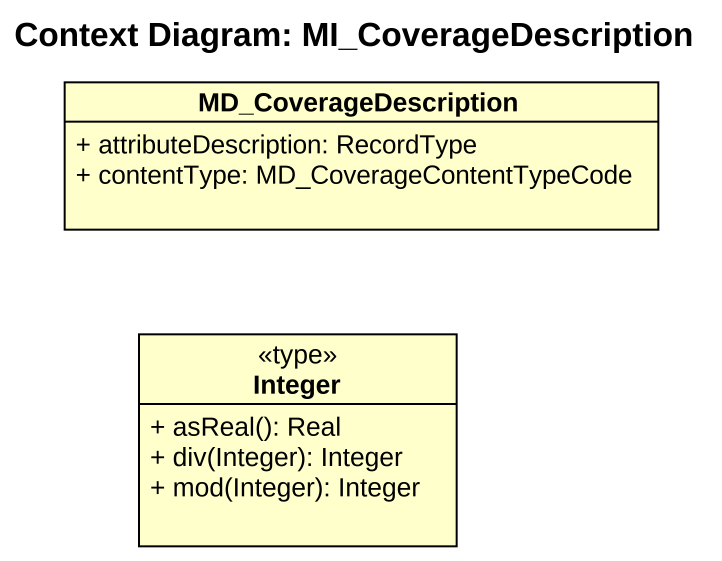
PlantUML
@startuml
title Context Diagram: MI_CoverageDescription
hide circle
hide empty members
skinparam classAttributeIconSize 0
class MD_CoverageDescription {
  + attributeDescription: RecordType
  + contentType: MD_CoverageContentTypeCode
}
class Integer <<type>> {
  + asReal(): Real
  + div(Integer): Integer
  + mod(Integer): Integer
}
@enduml
